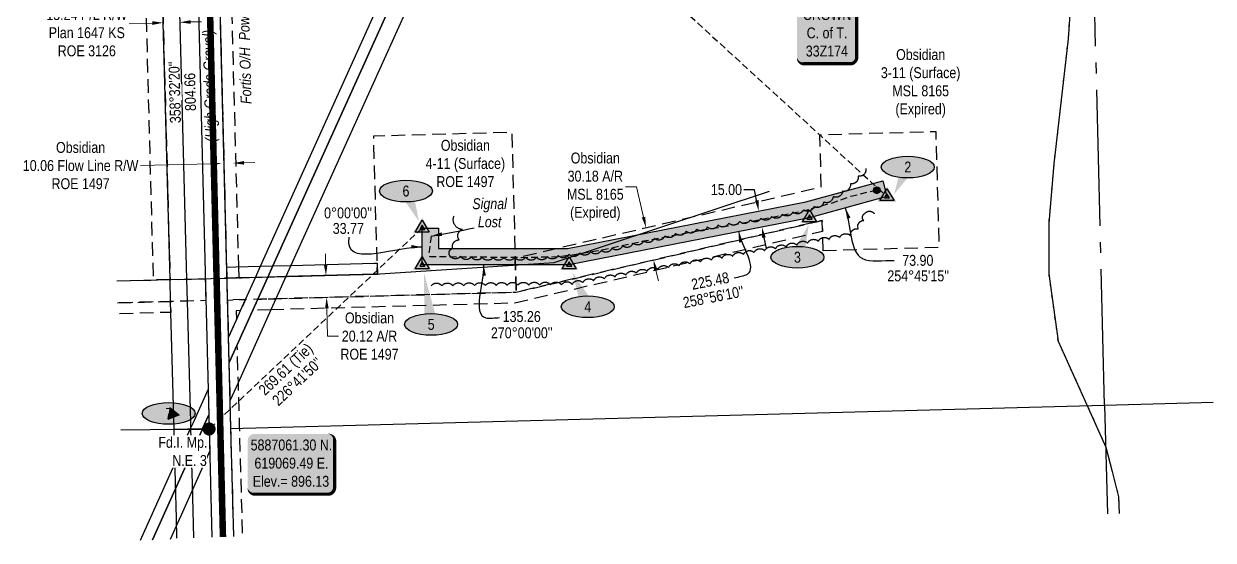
# Model space of a CAD drawing. Extents: x 618543 to 620518, y 5886072 to 5888135.
# Drawn here: x 618899 to 619994, y 5886959 to 5887434 of the extents above; entities that cross this region are included whole.
import ezdxf
from ezdxf.enums import TextEntityAlignment as Align

# ---------------------------------------------------------------- set-up
doc = ezdxf.new("R2010")
doc.units = 0
doc.header["$LTSCALE"] = 5
doc.header["$PDMODE"] = 34
doc.header["$PDSIZE"] = 0.03
for name, pattern in [('0', [1, 1, 0]), ('foc-ACCESSROAD', [3.75, 2.5, -1.25]), ('foc-FLOWLINE', [3.75, 2.5, -1.25]), ('foc-QUARTERLINE', [33, 25, -3, 2, -3]), ('foc-TIELINE', [1.875, 1.25, -0.625]), ('foc-WHEELTRACKS', [2, 0.4, -1.6]), ('UG_PIPE', [1.875, 1.25, -0.625])]:
    doc.linetypes.add(name, pattern=pattern)
doc.layers.get('Defpoints').update_dxf_attribs({"color": 9})
for name, color, linetype in [('AS-OWNER', 7, 'Continuous'), ('AS-PIPE-UG', 44, 'UG_PIPE'), ('AS-PIPE-UG-T', 44, 'Continuous'), ('AS-POWER', 104, 'foc-POWER'), ('AS-POWER-T', 104, 'Continuous'), ('AS-ROADS', 254, 'Continuous'), ('AS-SYMBOL', 7, 'Continuous'), ('C-FLOWLINE', 13, 'foc-FLOWLINE'), ('C-RW', 13, 'Continuous'), ('C-WS', 13, 'foc-ACCESSROAD'), ('DETAIL-T', 7, 'Continuous'), ('F-EZE', 190, 'foc-FLOWLINE'), ('F-RW', 190, 'Continuous'), ('L-BD', 7, 'Continuous'), ('L-MON', 1, 'Continuous'), ('L-SEC', 7, 'Continuous'), ('L-SECQ', 8, 'foc-QUARTERLINE'), ('L-TIE', 7, 'foc-TIELINE'), ('P-ELEVATION', 7, 'Continuous'), ('P-PROPOSED', 10, 'Continuous'), ('P-PROPOSED-H', 21, 'Continuous'), ('P-STATION', 7, 'Continuous'), ('P-TXT', 4, 'Continuous'), ('T-BUSH', 110, '0'), ('T-WATER-P3', 160, 'foc-WHEELTRACKS')]:
    doc.layers.add(name, color=color, linetype=linetype)
for name, color, linetype, lineweight in [('C-AR-T', 13, 'Continuous', 9), ('C-RW-T', 13, 'Continuous', 9), ('C-WS-T', 13, 'Continuous', 9), ('T-TEXT', 48, 'Continuous', 18)]:
    doc.layers.add(name, color=color, linetype=linetype, lineweight=lineweight)
doc.styles.add('80', font='ARIALN.TTF', dxfattribs={"height": 10})
doc.styles.add('80CG', font='ARIALN.TTF', dxfattribs={"height": 10})
doc.styles.add('80L', font='ARIALN.TTF', dxfattribs={"height": 10})
doc.styles.add('80LS', font='ARIALNI.TTF', dxfattribs={"height": 10})
doc.styles.add('foc-LtypeFont', font='ARIALN.TTF', dxfattribs={"height": 7.35})
doc.linetypes.add('foc-POWER', pattern='A,6,-1,["P",foc-LtypeFont,S=0.2,R=0,X=-0.625,Y=-0.75],-1.24,4', length=12.24)
doc.linetypes.add('foc-TOPO-flowdirection-NOLINE', pattern='A,0,[">",foc-LtypeFont,S=0.3,R=0,X=0,Y=-0.945],-20,[">",foc-LtypeFont,S=0.3,R=0,X=0,Y=-0.945],0', length=20)
doc.dimstyles.new('Compass 5 000', dxfattribs={"dimscale": 5, "dimtxt": 9, "dimasz": 2, "dimexe": 0.2, "dimexo": 0.0625, "dimgap": 0.5, "dimtad": 0, "dimtih": 1, "dimtoh": 1, "dimzin": 0, "dimdsep": 46, "dimtxsty": '80CG', "dimcen": 0.1, "dimse1": 1, "dimse2": 1, "dimclrd": 256, "dimclrt": 256, "dimaunit": 1, "dimadec": 4, "dimazin": 0, "dimtfac": 0.06, "dimtofl": 0, "dimtmove": 0, "dimatfit": 1, "dimfxl": 0.2, "dimtolj": 1, "dimtzin": 0, "dimlwd": -1, "dimarcsym": 0})

# ---------------------------------------------------------------- blocks, each defined once
blk = doc.blocks.new('*D435')
at = {"layer": 'C-AR-T', "transparency": 16777216}
for p, q in [((619462.8, 5887284), (619452.8, 5887284)), ((619469.3, 5887256.1), (619462.8, 5887284)), ((619480.7, 5887207.2), (619483, 5887197.5))]:
    blk.add_line(p, q, dxfattribs=at)
for points in [[(619470.9, 5887256.5), (619467.7, 5887255.8), (619471.6, 5887246.4)], [(619482.3, 5887207.6), (619479.1, 5887206.9), (619478.4, 5887217)]]:
    blk.add_solid(points, dxfattribs=at)
at = {"layer": 'Defpoints', "color": 0, "transparency": 16777216}
for p in [(619573.8, 5887270.2), (619471.6, 5887246.4), (619580.6, 5887240.7)]:
    blk.add_point(p, dxfattribs=at)
at = {"layer": 'C-AR-T', "transparency": 16777216, "insert": (619424.9, 5887284), "char_height": 10, "attachment_point": 5, "style": '80CG'}
blk.add_mtext('\\A1;Obsidian\\P30.18 A/R\\PMSL 8165\\P(Expired)', dxfattribs=at)
blk = doc.blocks.new('*D436')
at = {"layer": 'C-RW-T', "transparency": 16777216}
for p, q in [((619017.2, 5887434.6), (618996, 5887434)), ((619052.4, 5887435.6), (619062.4, 5887435.8))]:
    blk.add_line(p, q, dxfattribs=at)
for points in [[(619017.2, 5887436.3), (619017.3, 5887432.9), (619027.2, 5887434.9)], [(619052.4, 5887437.2), (619052.5, 5887433.9), (619042.4, 5887435.3)]]:
    blk.add_solid(points, dxfattribs=at)
at = {"layer": 'Defpoints', "color": 0, "transparency": 16777216}
for p in [(619042.4, 5887435.3), (619029.5, 5887347.9), (619044.8, 5887348.3)]:
    blk.add_point(p, dxfattribs=at)
at = {"layer": 'C-RW-T', "transparency": 16777216, "insert": (618956.9, 5887434), "char_height": 10, "attachment_point": 5, "style": '80CG'}
blk.add_mtext('\\A1;Obsidian\\P15.24 P/L R/W\\PPlan 1647 KS\\PROE 3126', dxfattribs=at)
blk = doc.blocks.new('*U446')
h = blk.add_hatch(color=255)
edge = h.paths.add_edge_path()
edge.add_line((-21.5, -28.5), (21.5, -28.5))
edge.add_arc((21.5, -22.5), 6, 270, 360)
edge.add_line((27.5, -22.5), (27.5, 21))
edge.add_arc((21.5, 21), 6, 0, 90)
edge.add_line((21.5, 27), (-21.5, 27))
edge.add_arc((-21.5, 21), 6, 90, 180)
edge.add_line((-27.5, 21), (-27.5, -22.5))
edge.add_arc((-21.5, -22.5), 6, 180, 270)
at = {"color": 14, "flags": 128}
blk.add_lwpolyline([(-21.5, -28.5, 3, 3, 0), (21.5, -28.5, 3, 3, 0.414214), (27.5, -22.5, 3, 3, 0), (27.5, 21, 3, 0, 0.414214), (21.5, 27, 0, 0, 0), (-21.5, 27, 0, 0, 0.414214), (-27.5, 21, 0, 0, 0), (-27.5, -22.5, 0, 3, 0.414214)], format="xyseb", close=True, dxfattribs=at)
at = {"color": 14, "style": '80'}
blk.add_attdef('ENTER_TEXT_001', (-26.8, -4.9), '', height=10, dxfattribs=at)
blk = doc.blocks.new('*D447')
at = {"layer": 'C-AR-T', "transparency": 16777216}
for p, q in [((619176.7, 5887212.5), (619176.5, 5887222.5)), ((619177.8, 5887172.3), (619178.5, 5887146.7)), ((619178.5, 5887146.7), (619188.5, 5887146.7))]:
    blk.add_line(p, q, dxfattribs=at)
for points in [[(619178.4, 5887212.5), (619175.1, 5887212.5), (619177, 5887202.5)], [(619179.5, 5887172.4), (619176.2, 5887172.3), (619177.6, 5887182.3)]]:
    blk.add_solid(points, dxfattribs=at)
at = {"layer": 'Defpoints', "color": 0, "transparency": 16777216}
for p in [(619198.5, 5887203.1), (619177.6, 5887182.3), (619199.1, 5887182.9)]:
    blk.add_point(p, dxfattribs=at)
at = {"layer": 'C-AR-T', "transparency": 16777216, "insert": (619217.1, 5887146.7), "char_height": 10, "attachment_point": 5, "style": '80CG'}
blk.add_mtext('\\A1;Obsidian\\P20.12 A/R\\PROE 1497', dxfattribs=at)
blk = doc.blocks.new('*D448')
at = {"layer": 'C-AR-T', "transparency": 16777216}
for p, q in [((619071, 5887305.2), (619006.2, 5887303.5)), ((619101.6, 5887306.1), (619111.6, 5887306.3))]:
    blk.add_line(p, q, dxfattribs=at)
for points in [[(619070.9, 5887306.9), (619071, 5887303.6), (619081, 5887305.5)], [(619101.5, 5887307.7), (619101.6, 5887304.4), (619091.6, 5887305.8)]]:
    blk.add_solid(points, dxfattribs=at)
at = {"layer": 'Defpoints', "color": 0, "transparency": 16777216}
for p in [(619091.6, 5887305.8), (619092.4, 5887276.6), (619081.8, 5887276.3)]:
    blk.add_point(p, dxfattribs=at)
at = {"layer": 'C-AR-T', "transparency": 16777216, "insert": (618951.2, 5887303.5), "char_height": 10, "attachment_point": 5, "style": '80CG'}
blk.add_mtext('\\A1;Obsidian\\P10.06 Flow Line R/W\\PROE 1497', dxfattribs=at)
blk = doc.blocks.new('*U466')
h = blk.add_hatch(color=254)
edge = h.paths.add_edge_path()
edge.add_line((-34, -28.5), (34, -28.5))
edge.add_arc((34, -22.5), 6, 270, 360)
edge.add_line((40, -22.5), (40, 21))
edge.add_arc((34, 21), 6, 0, 90)
edge.add_line((34, 27), (-34, 27))
edge.add_arc((-34, 21), 6, 90, 180)
edge.add_line((-40, 21), (-40, -22.5))
edge.add_arc((-34, -22.5), 6, 180, 270)
at = {"color": 1, "flags": 128}
blk.add_lwpolyline([(-34, -28.5, 3, 3, 0), (34, -28.5, 3, 3, 0.414214), (40, -22.5, 3, 3, 0), (40, 21, 3, 0, 0.414214), (34, 27, 0, 0, 0), (-34, 27, 0, 0, 0.414214), (-40, 21, 0, 0, 0), (-40, -22.5, 0, 3, 0.414214)], format="xyseb", close=True, dxfattribs=at)
blk.add_lwpolyline([(-32.6, -22.4, 0, 10, 0), (0, 0, 5, 5, 0)], format="xyseb", dxfattribs=at)
at = {"color": 1, "style": '80'}
blk.add_attdef('ENTER_TEXT_001', (-36, -5), '', height=10, dxfattribs=at)
blk = doc.blocks.new('RISER')
h = blk.add_hatch(color=255)
h.dxf.hatch_style = 1
edge = h.paths.add_edge_path()
edge.add_arc((0, 0), 0.7, 0, 360)
blk.add_hatch(color=13).paths.add_polyline_path([(0.58, -0.15), (-0.58, -0.15, 0.774597)])
at = {"color": 13}
blk.add_line((-0.58, -0.15), (0.58, -0.15), dxfattribs=at)
blk.add_circle((0, 0), 0.6, dxfattribs=at)
blk = doc.blocks.new('TRIA')
blk.add_hatch(color=255).paths.add_polyline_path([(-0.04, 1.52), (-1.47, -0.87), (1.39, -0.87)])
blk = doc.blocks.new('Hybrid_EC')
at = {"color": 251}
for points in [[(-1.3, -0.74), (0, 1.42), (1.3, -0.74)], [(0.47, -0.26), (0, 0.53), (-0.47, -0.26)]]:
    blk.add_lwpolyline(points, close=True, dxfattribs=at)
at = {"layer": 'Defpoints'}
blk.add_circle((0, 0), 0.05, dxfattribs=at)
at = {"xscale": 1.2, "yscale": 1.2, "zscale": 1.2}
blk.add_blockref('TRIA', (0.05, 0.06), dxfattribs=at)
blk = doc.blocks.new('fdia')
at = {"color": 255, "const_width": 1}
blk.add_lwpolyline([(-0.5, 0, 1), (0.5, 0, 1)], format="xyb", close=True, dxfattribs=at)
blk = doc.blocks.new('Fdiaa')
blk.add_blockref('fdia', (0, 0))
blk = doc.blocks.new('fdib')
at = {"color": 1, "const_width": 1.6}
blk.add_lwpolyline([(-0.4, 0, 1), (0.4, 0, 1)], format="xyb", close=True, dxfattribs=at)
at = {"color": 1}
blk.add_circle((0, 0), 0.8, dxfattribs=at)
blk = doc.blocks.new('Fdibb')
blk.add_blockref('fdib', (0, 0))
blk = doc.blocks.new('fdicc')
for name in ['Fdibb', 'Fdiaa']:
    blk.add_blockref(name, (0, 0))
blk = doc.blocks.new('FDI')
blk.add_blockref('fdicc', (0, 0))
blk = doc.blocks.new('*U474')
at = {"layer": 'P-ELEVATION'}
h = blk.add_hatch(color=111, dxfattribs=at)
h.dxf.hatch_style = 1
edge = h.paths.add_edge_path()
edge.add_ellipse((0, 0), major_axis=(-24.4, 0), ratio=0.410256, start_angle=0, end_angle=360)
at = {"layer": 'P-ELEVATION', "color": 7, "flags": 128}
blk.add_lwpolyline([(0, 0, 12.5, 0, 0), (-12.6, -25.1, 0, 0, 0)], format="xyseb", dxfattribs=at)
at = {"layer": 'P-ELEVATION', "color": 7}
blk.add_ellipse((0, 0), major_axis=(-24.4, 0), ratio=0.410256, dxfattribs=at)
at = {"layer": 'P-ELEVATION', "style": '80'}
blk.add_attdef('ELEVATION', text='', height=10, dxfattribs=at).set_placement((0, 0), align=Align.MIDDLE_CENTER)
blk = doc.blocks.new('*U475')
at = {"layer": 'P-ELEVATION'}
h = blk.add_hatch(color=111, dxfattribs=at)
h.dxf.hatch_style = 1
edge = h.paths.add_edge_path()
edge.add_ellipse((0, 0), major_axis=(-24.4, 0), ratio=0.410256, start_angle=0, end_angle=360)
at = {"layer": 'P-ELEVATION', "color": 7, "flags": 128}
blk.add_lwpolyline([(0, 0, 12.5, 0, 0), (10.4, 30.1, 0, 0, 0)], format="xyseb", dxfattribs=at)
at = {"layer": 'P-ELEVATION', "color": 7}
blk.add_ellipse((0, 0), major_axis=(-24.4, 0), ratio=0.410256, dxfattribs=at)
at = {"layer": 'P-ELEVATION', "style": '80'}
blk.add_attdef('ELEVATION', text='', height=10, dxfattribs=at).set_placement((0, 0), align=Align.MIDDLE_CENTER)
blk = doc.blocks.new('*U476')
at = {"layer": 'P-ELEVATION'}
h = blk.add_hatch(color=111, dxfattribs=at)
h.dxf.hatch_style = 1
edge = h.paths.add_edge_path()
edge.add_ellipse((0, 0), major_axis=(-24.4, 0), ratio=0.410256, start_angle=0, end_angle=360)
at = {"layer": 'P-ELEVATION', "color": 7, "flags": 128}
blk.add_lwpolyline([(0, 0, 12.5, 0, 0), (-14.1, 31.7, 0, 0, 0)], format="xyseb", dxfattribs=at)
at = {"layer": 'P-ELEVATION', "color": 7}
blk.add_ellipse((0, 0), major_axis=(-24.4, 0), ratio=0.410256, dxfattribs=at)
at = {"layer": 'P-ELEVATION', "style": '80'}
blk.add_attdef('ELEVATION', text='', height=10, dxfattribs=at).set_placement((0, 0), align=Align.MIDDLE_CENTER)
blk = doc.blocks.new('*U477')
at = {"layer": 'P-ELEVATION'}
h = blk.add_hatch(color=111, dxfattribs=at)
h.dxf.hatch_style = 1
edge = h.paths.add_edge_path()
edge.add_ellipse((0, 0), major_axis=(-24.4, 0), ratio=0.410256, start_angle=0, end_angle=360)
at = {"layer": 'P-ELEVATION', "color": 7, "flags": 128}
blk.add_lwpolyline([(0, 0, 12.5, 0, 0), (-6.6, 47.5, 0, 0, 0)], format="xyseb", dxfattribs=at)
at = {"layer": 'P-ELEVATION', "color": 7}
blk.add_ellipse((0, 0), major_axis=(-24.4, 0), ratio=0.410256, dxfattribs=at)
at = {"layer": 'P-ELEVATION', "style": '80'}
blk.add_attdef('ELEVATION', text='', height=10, dxfattribs=at).set_placement((0, 0), align=Align.MIDDLE_CENTER)
blk = doc.blocks.new('*U478')
at = {"layer": 'P-ELEVATION'}
h = blk.add_hatch(color=111, dxfattribs=at)
h.dxf.hatch_style = 1
edge = h.paths.add_edge_path()
edge.add_ellipse((0, 0), major_axis=(-24.4, 0), ratio=0.410256, start_angle=0, end_angle=360)
at = {"layer": 'P-ELEVATION', "color": 7, "flags": 128}
blk.add_lwpolyline([(0, 0, 12.5, 0, 0), (12.1, -28.2, 0, 0, 0)], format="xyseb", dxfattribs=at)
at = {"layer": 'P-ELEVATION', "color": 7}
blk.add_ellipse((0, 0), major_axis=(-24.4, 0), ratio=0.410256, dxfattribs=at)
at = {"layer": 'P-ELEVATION', "style": '80'}
blk.add_attdef('ELEVATION', text='', height=10, dxfattribs=at).set_placement((0, 0), align=Align.MIDDLE_CENTER)
blk = doc.blocks.new('*U479')
at = {"layer": 'P-ELEVATION'}
h = blk.add_hatch(color=111, dxfattribs=at)
h.dxf.hatch_style = 1
edge = h.paths.add_edge_path()
edge.add_ellipse((0, 0), major_axis=(-24.4, 0), ratio=0.410256, start_angle=0, end_angle=360)
at = {"layer": 'P-ELEVATION', "color": 7, "flags": 128}
blk.add_lwpolyline([(0, 0, 12.5, 0, 0), (10.6, -1.6, 0, 0, 0)], format="xyseb", dxfattribs=at)
at = {"layer": 'P-ELEVATION', "color": 7}
blk.add_ellipse((0, 0), major_axis=(-24.4, 0), ratio=0.410256, dxfattribs=at)
at = {"layer": 'P-ELEVATION', "style": '80'}
blk.add_attdef('ELEVATION', text='', height=10, dxfattribs=at).set_placement((0, 0), align=Align.MIDDLE_CENTER)
blk = doc.blocks.new('*D480')
at = {"layer": 'Defpoints', "color": 0, "transparency": 16777216}
for p in [(619574.2, 5887261.6), (619575.3, 5887261.8), (619577.1, 5887246.9)]:
    blk.add_point(p, dxfattribs=at)
at = {"layer": 'P-TXT', "transparency": 16777216}
for p, q in [((619571.5, 5887281.4), (619561.5, 5887281.4)), ((619573.4, 5887271.6), (619571.5, 5887281.4)), ((619580.1, 5887237.3), (619582.1, 5887227.4))]:
    blk.add_line(p, q, dxfattribs=at)
for points in [[(619575.1, 5887271.9), (619571.8, 5887271.3), (619575.3, 5887261.8)], [(619581.8, 5887237.6), (619578.5, 5887236.9), (619578.2, 5887247.1)]]:
    blk.add_solid(points, dxfattribs=at)
at = {"layer": 'P-TXT', "transparency": 16777216, "insert": (619545.6, 5887281.4), "char_height": 10, "attachment_point": 5, "style": '80CG'}
blk.add_mtext('\\A1;15.00', dxfattribs=at)

msp = doc.modelspace()

# ---------------------------------------------------------------- hatches: boundary and pattern name
at = {"layer": 'P-PROPOSED-H'}
h = msp.add_hatch(color=256, dxfattribs=at)
h.dxf.hatch_style = 1
h.paths.add_polyline_path([(619693.327, 5887275.072), (619622.054, 5887255.647), (619400.84, 5887212.39), (619265.623, 5887212.39), (619265.623, 5887246.145), (619280.618, 5887246.145), (619280.618, 5887227.384), (619399.387, 5887227.384), (619618.639, 5887270.258), (619689.385, 5887289.539)])

# ---------------------------------------------------------------- linework, layer by layer
at = {"layer": 'AS-PIPE-UG', "flags": 128}
msp.add_lwpolyline([(619273.831, 5887238.648), (619273.541, 5887236.338), (619272.74, 5887230.493), (619272.283, 5887226.852), (619271.874, 5887224.394), (619271.419, 5887221.745), (619271.788, 5887220.544), (619272.702, 5887220.03), (619274.373, 5887219.805), (619285.134, 5887219.896), (619303.875, 5887219.715), (619357.104, 5887219.152), (619392.483, 5887219.875), (619427.653, 5887225.41), (619468.234, 5887233.965), (619501.23, 5887240.243), (619523.958, 5887244.432), (619549.474, 5887248.394), (619591.056, 5887256.876), (619614.701, 5887261.392), (619630.405, 5887265.985), (619643.299, 5887269.43), (619660.225, 5887275.395), (619679.079, 5887280.107), (619683.979, 5887280.875)], dxfattribs=at)
at = {"layer": 'AS-POWER', "flags": 128}
for points in [[(619092.134, 5886962.324), (619089.595, 5887061.814), (619069.076, 5887865.905), (619066.576, 5887966.73)], [(618984.673, 5887197.431), (619083.695, 5887199.955), (619222.024, 5887203.737), (619387.14, 5887214.359), (619585.346, 5887279.983)]]:
    msp.add_lwpolyline(points, dxfattribs=at)
at = {"layer": 'AS-ROADS', "const_width": 5.998, "flags": 128}
msp.add_lwpolyline([(619082.226, 5886962.066), (619057.447, 5887966.493)], dxfattribs=at)
at = {"layer": 'C-FLOWLINE', "flags": 128}
msp.add_lwpolyline([(619033.523, 5887198.663), (619018.28, 5887198.263), (619008.155, 5887576.971), (619023.003, 5887592.827), (619033.523, 5887198.663)], close=True, dxfattribs=at)
at = {"layer": 'C-RW', "flags": 128}
for points in [[(619052.295, 5887067.692), (619052.472, 5887061.096), (619049.636, 5887061.062), (619037.206, 5887060.912), (619034.329, 5887168.551), (619034.061, 5887178.551), (619033.523, 5887198.663), (619023.003, 5887592.827), (619037.799, 5887608.628), (619048.775, 5887199.054), (619049.313, 5887178.94), (619052.295, 5887067.692)], [(619094.411, 5887200.247), (619083.695, 5887199.955), (619086.068, 5887200.019), (619085.812, 5887210.082), (619094.143, 5887210.309), (619116.871, 5887210.931), (619128.131, 5887211.238), (619144.831, 5887211.695), (619221.748, 5887213.799), (619224.125, 5887213.864), (619224.4, 5887203.802), (619222.024, 5887203.737), (619140.227, 5887201.5), (619139.871, 5887201.49), (619123.526, 5887201.044), (619112.27, 5887200.736), (619094.411, 5887200.247)]]:
    msp.add_lwpolyline(points, close=True, dxfattribs=at)
msp.add_lwpolyline([(619039.877, 5886960.964), (619039.393, 5886979.057), (619038.497, 5887012.61), (619037.878, 5887035.711), (619037.206, 5887060.912), (619049.636, 5887061.062), (619052.472, 5887061.096), (619052.915, 5887044.586), (619053.336, 5887028.856), (619053.83, 5887011.226), (619055.115, 5886961.361)], dxfattribs=at)
at = {"layer": 'C-WS', "flags": 128}
for points in [[(619096.519, 5887210.374), (619096.787, 5887200.312), (619114.646, 5887200.801), (619125.902, 5887201.109), (619142.247, 5887201.555), (619142.603, 5887201.565), (619224.4, 5887203.802), (619224.125, 5887213.864), (619220.931, 5887330.886), (619348.059, 5887334.355), (619351.211, 5887217.91), (619351.529, 5887207.229), (619352.078, 5887187.108), (619133.377, 5887181.137), (619116.676, 5887180.682), (619105.427, 5887180.375), (619086.583, 5887179.861), (619086.068, 5887200.019), (619075.617, 5887611.65), (619074.637, 5887647.967), (619084.54, 5887658.542), (619084.614, 5887655.754), (619084.882, 5887645.752), (619085.787, 5887611.854), (619086.194, 5887596.621), (619096.519, 5887210.374)], [(619634.55, 5887225.233), (619634.053, 5887242.906), (619633.766, 5887253.112), (619352.078, 5887187.108), (619351.194, 5887218.539), (619632.901, 5887283.914), (619631.551, 5887331.932), (619738.25, 5887334.931), (619741.249, 5887228.232), (619634.55, 5887225.233)]]:
    msp.add_lwpolyline(points, close=True, dxfattribs=at)
msp.add_lwpolyline([(618984.674, 5887197.414), (619018.28, 5887198.263), (619033.523, 5887198.663), (619048.775, 5887199.054), (619065.962, 5887199.503), (619066.476, 5887179.378), (619049.313, 5887178.94), (619034.061, 5887178.551), (618985.211, 5887177.311)], dxfattribs=at)
at = {"layer": 'F-EZE', "flags": 128}
for points in [[(619126.425, 5887170.939), (619109.722, 5887170.483), (619114.3, 5887180.617), (619131.001, 5887181.072), (619349.702, 5887187.043), (619352.078, 5887187.108), (619633.766, 5887253.112), (619634.053, 5887242.906), (619350.984, 5887177.068), (619126.425, 5887170.939)], [(619098.474, 5887170.177), (619094.464, 5887170.068), (619094.675, 5887161.752), (619087.453, 5887145.754), (619086.583, 5887179.861), (619103.051, 5887180.31), (619098.474, 5887170.177)]]:
    msp.add_lwpolyline(points, close=True, dxfattribs=at)
for points in [[(618985.211, 5887177.311), (619034.061, 5887178.552), (619034.329, 5887168.551), (618985.478, 5887167.31)], [(619092.134, 5886962.324), (619089.595, 5887061.814), (619088.929, 5887087.913), (619088.047, 5887122.494), (619095.097, 5887138.103), (619096.076, 5887103.736), (619097.236, 5887062.968), (619100.095, 5886962.532)]]:
    msp.add_lwpolyline(points, dxfattribs=at)
at = {"layer": 'F-RW'}
for points in [[(619288.109, 5887565.628), (619248.602, 5887477.975), (619128.131, 5887211.238), (619123.526, 5887201.044), (619114.3, 5887180.617), (619109.722, 5887170.483), (619095.097, 5887138.102), (619088.047, 5887122.494), (619087.453, 5887145.754), (619094.675, 5887161.752), (619098.474, 5887170.177), (619103.051, 5887180.31), (619112.27, 5887200.736), (619116.871, 5887210.931), (619227.234, 5887455.44), (619254.794, 5887516.525), (619276.949, 5887565.628)], [(619261.229, 5887469.462), (619144.831, 5887211.695), (619140.227, 5887201.5), (619131.001, 5887181.072), (619126.425, 5887170.939), (619096.076, 5887103.736), (619088.929, 5887087.913), (619088.047, 5887122.494), (619095.097, 5887138.102), (619109.722, 5887170.483), (619114.3, 5887180.617), (619123.526, 5887201.044), (619128.131, 5887211.238), (619248.602, 5887477.975)], [(619017.422, 5886959.374), (619040.95, 5887011.69), (619055.341, 5887043.677), (619062.975, 5887060.652), (619063.197, 5887061.145), (619069.146, 5887074.373), (619069.489, 5887061.301), (619070.083, 5887041.134), (619056.284, 5887010.318), (619043.644, 5886982.09), (619041.874, 5886978.137), (619033.668, 5886959.811)], [(619006.259, 5886959.074), (619040.312, 5887034.79), (619052.139, 5887061.092), (619054.862, 5887061.125), (619063.197, 5887061.145), (619062.975, 5887060.652), (619055.341, 5887043.677), (619040.95, 5887011.69), (619017.422, 5886959.374)]]:
    msp.add_lwpolyline(points, dxfattribs=at)
msp.add_lwpolyline([(619069.146, 5887074.373), (619063.197, 5887061.145), (619054.862, 5887061.125), (619052.139, 5887061.092), (619054.702, 5887066.784), (619068.538, 5887097.537), (619069.146, 5887074.373)], close=True, dxfattribs=at)
at = {"layer": 'L-SEC'}
for p, q in [((619048.969, 5887865.407), (619069.489, 5887061.301)), ((619089.595, 5887061.814), (619069.076, 5887865.905)), ((619089.595, 5887061.814), (619893.621, 5887083.319)), ((619893.621, 5887083.319), (619993.601, 5887085.873)), ((619069.489, 5887061.301), (618988.337, 5887060.324)), ((619069.489, 5887061.301), (619072.028, 5886961.801)), ((619092.134, 5886962.324), (619089.595, 5887061.814))]:
    msp.add_line(p, q, dxfattribs=at)
at = {"layer": 'L-SECQ'}
for q in [(619874.718, 5887843.224), (619896.459, 5886983.263)]:
    msp.add_line((619893.621, 5887083.319), q, dxfattribs=at)
at = {"layer": 'L-TIE'}
for p, q in [((619048.969, 5887865.407), (619693.327, 5887275.072)), ((619265.623, 5887246.145), (619069.489, 5887061.301))]:
    msp.add_line(p, q, dxfattribs=at)
at = {"layer": 'P-PROPOSED', "flags": 128}
msp.add_lwpolyline([(619693.327, 5887275.072), (619622.054, 5887255.647), (619400.84, 5887212.39), (619265.623, 5887212.39), (619265.623, 5887246.145), (619280.618, 5887246.145), (619280.618, 5887227.384), (619399.387, 5887227.384), (619618.639, 5887270.258), (619689.385, 5887289.539)], close=True, dxfattribs=at)
at = {"layer": 'T-BUSH', "flags": 128}
for points in [[(619673.934, 5887300.866, -0.52056705), (619666.821, 5887293.841, -0.52056705), (619659.709, 5887286.817, -0.52056705), (619652.487, 5887279.936, -0.52056705), (619643.817, 5887274.96, -0.52056705), (619635.148, 5887269.984, -0.52056705), (619626.095, 5887265.849, -0.52056705), (619616.576, 5887262.846, -0.52056705), (619606.767, 5887260.921, -0.52056705), (619596.998, 5887258.812, -0.52056705), (619587.238, 5887256.681, -0.52056705), (619577.355, 5887255.184, -0.52056705), (619567.471, 5887253.686, -0.52056705), (619557.587, 5887252.189, -0.52056705), (619547.709, 5887250.661, -0.52056705), (619537.872, 5887248.88, -0.52056705), (619528.036, 5887247.099, -0.52056705), (619518.218, 5887245.222, -0.52056705), (619508.432, 5887243.183, -0.52056705), (619498.656, 5887241.097, -0.52056705), (619488.913, 5887238.859, -0.52056705), (619479.17, 5887236.621, -0.52056705), (619469.429, 5887234.379, -0.52056705), (619459.691, 5887232.117, -0.52056705), (619449.954, 5887229.856, -0.52056705), (619440.217, 5887227.594, -0.52056705), (619430.438, 5887225.57, -0.52056705), (619420.513, 5887224.38, -0.52056705), (619410.587, 5887223.189, -0.52056705), (619400.662, 5887221.998, -0.52056705), (619390.732, 5887220.849, -0.52056705), (619380.787, 5887219.839, -0.52056705), (619370.821, 5887219.212, -0.52056705), (619360.825, 5887219.156, -0.52056705), (619350.829, 5887219.11, -0.52056705), (619340.832, 5887219.081, -0.52056705), (619330.836, 5887219.052, -0.52056705), (619320.84, 5887219.163, -0.52056705), (619310.853, 5887219.502, -0.52056705), (619300.878, 5887220.155, -0.52056705), (619290.903, 5887220.808, -0.52056705), (619293.764, 5887227.336, -0.52056705), (619299.602, 5887235.22, -0.52056705), (619302.633, 5887244.745, -0.52056705), (619294.894, 5887257.227, -0.52056705)], [(619273.746, 5887192.821, -0.52056705), (619283.742, 5887192.91, -0.52056705), (619293.738, 5887192.999, -0.52056705), (619303.734, 5887193.088, -0.52056705), (619313.73, 5887193.177, -0.52056705), (619323.726, 5887193.266, -0.52056705), (619333.722, 5887193.355, -0.52056705), (619343.718, 5887193.444, -0.52056705), (619353.714, 5887193.533, -0.52056705), (619363.71, 5887193.622, -0.52056705), (619373.706, 5887193.711, -0.52056705), (619383.702, 5887193.8, -0.52056705), (619393.698, 5887193.889, -0.52056705), (619403.669, 5887194.256, -0.52056705), (619413.515, 5887195.982, -0.52056705), (619423.361, 5887197.707, -0.52056705), (619433.208, 5887199.433, -0.52056705), (619443.054, 5887201.158, -0.52056705), (619452.901, 5887202.884, -0.52056705), (619462.747, 5887204.609, -0.52056705), (619472.593, 5887206.334, -0.52056705), (619482.44, 5887208.06, -0.52056705), (619492.286, 5887209.785, -0.52056705), (619502.133, 5887211.511, -0.52056705), (619511.979, 5887213.236, -0.52056705), (619521.825, 5887214.962, -0.52056705), (619531.672, 5887216.687, -0.52056705), (619541.518, 5887218.412, -0.52056705), (619551.365, 5887220.138, -0.52056705), (619561.211, 5887221.863, -0.52056705), (619571.057, 5887223.589, -0.52056705), (619580.904, 5887225.314, -0.52056705), (619590.75, 5887227.039, -0.52056705), (619600.597, 5887228.765, -0.52056705), (619610.443, 5887230.49, -0.52056705), (619620.289, 5887232.216, -0.52056705), (619630.136, 5887233.941, -0.52056705), (619639.982, 5887235.667, -0.52056705), (619649.828, 5887237.392, -0.52056705), (619659.675, 5887239.117, -0.52056705), (619666.937, 5887245.285, -0.52056705), (619671.906, 5887253.194, -0.52056705), (619672.765, 5887259.258, -0.52056705), (619681.68, 5887259.32, -0.52056705)]]:
    msp.add_lwpolyline(points, format="xyb", dxfattribs=at)
at = {"layer": 'T-WATER-P3', "flags": 128}
msp.add_lwpolyline([(619824.026, 5887765.887), (619827.044, 5887745.031), (619833.771, 5887713.041), (619841.426, 5887688.469), (619856.645, 5887652.482), (619865.552, 5887623.923), (619868.15, 5887614.279), (619867.039, 5887523.623), (619859.976, 5887420.011), (619846.937, 5887305.119), (619842.163, 5887250.727), (619842.163, 5887203.969), (619850.756, 5887141.944), (619878.659, 5887080.68), (619894.859, 5887044.537), (619900.51, 5887022.325), (619906.554, 5886998.821), (619907.067, 5886983.539)], dxfattribs=at)
at = {"layer": 'T-WATER-P3', "linetype": 'foc-TOPO-flowdirection-NOLINE', "flags": 128}
msp.add_lwpolyline([(619824.026, 5887765.887), (619827.044, 5887745.031), (619833.771, 5887713.041), (619841.426, 5887688.469), (619856.645, 5887652.482), (619865.552, 5887623.923), (619868.15, 5887614.279), (619867.039, 5887523.623), (619859.976, 5887420.011), (619846.937, 5887305.119), (619842.163, 5887250.727), (619842.163, 5887203.969), (619850.756, 5887141.944), (619878.659, 5887080.68), (619894.859, 5887044.537), (619900.51, 5887022.325), (619906.554, 5886998.821), (619907.067, 5886983.539)], dxfattribs=at)

# ---------------------------------------------------------------- block references
at = {"layer": 'AS-OWNER'}
ref = msp.add_blockref('*U446', (619638.004, 5887425.649), dxfattribs=at)
ref.add_attrib('ENTER_TEXT_001', 'CROWN', (619615.944, 5887437.422), dxfattribs={"layer": '0', "color": 14, "height": 10, "style": '80'})
ref.add_attrib('ENTER_TEXT_002', 'C. of T.', (619619.439, 5887420.578), dxfattribs={"layer": '0', "color": 14, "height": 10, "style": '80'})
ref.add_attrib('ENTER_TEXT_003', '33Z174', (619618.631, 5887403.87), dxfattribs={"layer": '0', "color": 14, "height": 10, "style": '80'})
at = {"layer": 'AS-SYMBOL', "xscale": 4.999999999999992, "yscale": 4.999999999999992, "zscale": 4.999999999999992}
msp.add_blockref('RISER', (619683.976, 5887280.872), dxfattribs=at)
at = {"layer": 'DETAIL-T'}
ref = msp.add_blockref('*U466', (619144.991, 5887029.871), dxfattribs=dict(at, xscale=0.99964253, yscale=0.99964253, zscale=0.99964253))
ref.add_attrib('ENTER_TEXT_001', '5887061.30 N.', (619107.685, 5887041.639), dxfattribs={"layer": '0', "color": 1, "height": 9.99643, "style": '80'})
ref.add_attrib('ENTER_TEXT_002', '619069.49 E.', (619111.207, 5887024.937), dxfattribs={"layer": '0', "color": 1, "height": 9.99643, "style": '80'})
ref.add_attrib('ENTER_TEXT_003', 'Elev.= 896.13', (619109.629, 5887008.236), dxfattribs={"layer": '0', "color": 1, "height": 9.99643, "style": '80'})
at = {"layer": 'L-MON', "xscale": 4.999999999999995, "yscale": 4.999999999999995, "zscale": 4.999999999999995}
for p in [(619693.327, 5887275.072), (619265.623, 5887246.145), (619622.054, 5887255.647), (619265.623, 5887212.39), (619400.84, 5887212.39)]:
    msp.add_blockref('Hybrid_EC', p, dxfattribs=at)
at = {"layer": 'P-STATION', "xscale": 0.9991180589313353, "yscale": 0.9991180589313353, "zscale": 0.9991180589313353}
for name, p, values in [('*U474', (619712.517, 5887302.206), {'ELEVATION': '2'}), ('*U478', (619250.648, 5887280.144), {'ELEVATION': '6'}), ('*U475', (619610.947, 5887219.273), {'ELEVATION': '3'}), ('*U477', (619273.823, 5887157.5), {'ELEVATION': '5'}), ('*U476', (619417.987, 5887173.743), {'ELEVATION': '4'}), ('*U479', (619032.289, 5887075.655), {'ELEVATION': '7'})]:
    msp.add_blockref(name, p, dxfattribs=at).add_auto_attribs(values)

# ---------------------------------------------------------------- texts
at = {"layer": 'AS-PIPE-UG-T', "insert": (619327.635, 5887260.069), "char_height": 10, "width": 31.10955, "attachment_point": 5, "style": '80CG'}
msp.add_mtext('\\A1;{\\fArial Narrow|b0|i1|c0|p34;Signal Lost}', dxfattribs=at)
at = {"layer": 'AS-POWER-T', "insert": (619098.537, 5887359.675), "char_height": 9.99223, "attachment_point": 1, "rotation": 91.461944, "style": '80L'}
msp.add_mtext_dynamic_manual_height_columns('\\pi0.34668;{\\fArial Narrow|b0|i1|c0|p34;Fortis O/H  Power Line}', width=115.63809, gutter_width=49.979, heights=[0], dxfattribs=at)
at = {"layer": 'C-WS-T', "char_height": 10, "width": 78.99495, "attachment_point": 5, "style": '80CG'}
for s, insert in [('\\A1;Obsidian\\P3-11 (Surface)\\PMSL 8165\\P(Expired)', (619724.358, 5887379.146)), ('\\A1;Obsidian\\P4-11 (Surface)\\PROE 1497', (619305.334, 5887305.42))]:
    msp.add_mtext(s, dxfattribs=dict(at, insert=insert))
at = {"layer": 'L-BD', "style": '80L'}
for s, height, p in [("0°00'00''", 9.9964, (619197.315, 5887260.017)), ('33.77', 9.9964, (619197.621, 5887245.775)), ('73.90', 9.9964, (619721.728, 5887216.403)), ("254°45'15''", 9.99643, (619722.088, 5887202.163)), ('135.26', 9.9964, (619357.189, 5887164.747)), ("270°00'00''", 9.99643, (619357.189, 5887149.753))]:
    msp.add_text(s, height=height, dxfattribs=at).set_placement(p, align=Align.MIDDLE)
for s, height, rotation, p in [('225.48', 9.9964, 11.0643, (619530.683, 5887197.492)), ("258°56'10''", 9.99643, 11.0643, (619533.561, 5887182.776)), ('269.61 (Tie)', 9.99643, 43.3026, (619140.757, 5887115.417)), ("226°41'50''", 9.99643, 43.3026, (619150.527, 5887105.051))]:
    msp.add_text(s, height=height, rotation=rotation, dxfattribs=at).set_placement(p, align=Align.MIDDLE)
at = {"layer": 'T-TEXT', "style": '80LS'}
msp.add_text('(High Grade Gravel)', height=9.99643, rotation=91.461815, dxfattribs=at).set_placement((619069.717, 5887376.865), align=Align.MIDDLE_CENTER)

# ---------------------------------------------------------------- dimensions: what is measured, and where the dimension line sits
at = {"layer": 'C-AR-T'}
for base, p1, p2, angle, text, picture, middle in [((619091.59, 5887305.793), (619081.757, 5887276.27), (619092.372, 5887276.554), 1.53113, 'Obsidian\\P10.06 Flow Line R/W\\PROE 1497', '*D448', (618951.2, 5887303.511)), ((619471.589, 5887246.396), (619580.597, 5887240.746), (619573.756, 5887270.158), 103.093236, 'Obsidian\\P30.18 A/R\\PMSL 8165\\P(Expired)', '*D435', (619424.886, 5887284.041)), ((619177.566, 5887182.344), (619198.515, 5887203.094), (619199.065, 5887182.931), 271.563846, 'Obsidian\\P20.12 A/R\\PROE 1497', '*D447', (619217.072, 5887146.704))]:
    dim = msp.add_linear_dim(base=base, p1=p1, p2=p2, angle=angle, text=text, dimstyle='Compass 5 000', dxfattribs=at)
    dim.commit()
    dim.dimension.update_dxf_attribs({"geometry": picture, "text_midpoint": middle, "dimtype": 161})
at = {"layer": 'C-RW-T'}
dim = msp.add_linear_dim(base=(619042.442, 5887435.285), p1=(619029.534, 5887347.886), p2=(619044.774, 5887348.294), angle=1.535426, text='Obsidian\\P15.24 P/L R/W\\PPlan 1647 KS\\PROE 3126', dimstyle='Compass 5 000', dxfattribs=at)
dim.commit()
dim.dimension.update_dxf_attribs({"geometry": '*D436', "text_midpoint": (618956.873, 5887434.039), "dimtype": 161})
at = {"layer": 'P-TXT'}
dim = msp.add_aligned_dim(p1=(619577.094, 5887246.856), p2=(619574.217, 5887261.572), distance=-1.142, text='15.00', dimstyle='Compass 5 000', dxfattribs=at)
dim.commit()
dim.dimension.update_dxf_attribs({"geometry": '*D480', "text_midpoint": (619545.561, 5887281.419)})

# ---------------------------------------------------------------- leaders
at = {"layer": 'AS-PIPE-UG-T', "path_type": 1}
msp.add_leader([(619273.831, 5887238.648), (619313.557, 5887246.176)], dimstyle='Compass 5 000', override={"dimgap": 0.5, "dimtad": 0}, dxfattribs=at)
at = {"layer": 'L-BD', "path_type": 1}
for points in [[(619654.98, 5887264.621), (619670.749, 5887218.022), (619700.085, 5887216.263)], [(619265.623, 5887228.38), (619198.178, 5887231.919), (619198.332, 5887237.613)], [(619556.793, 5887242.886), (619564.633, 5887203.523), (619552.846, 5887199.989)], [(619322.12, 5887212.39), (619324.144, 5887163.488), (619336.798, 5887163.741)]]:
    msp.add_leader(points, dimstyle='Compass 5 000', override={"dimgap": 0.5, "dimtad": 0}, dxfattribs=at)

# ---------------------------------------------------------------- next in the draw order: texts
at = {"layer": 'L-BD', "insert": (619052.08, 5887371.256), "char_height": 9.9964, "width": 11.09808, "attachment_point": 5, "rotation": 91.4618, "style": '80L', "bg_fill": 3, "box_fill_scale": 1.15, "bg_fill_color": 256, "bg_fill_true_color": 256, "bg_fill_transparency": 0}
msp.add_mtext('804.66', dxfattribs=at)
at = {"layer": 'L-MON', "insert": (619021.694, 5887054.032), "char_height": 9.98825, "attachment_point": 1, "style": '80L', "bg_fill": 3, "box_fill_scale": 1.15, "bg_fill_color": 256, "bg_fill_true_color": 256, "bg_fill_transparency": 0}
msp.add_mtext_dynamic_manual_height_columns('\\pi1.0764;Fd.I. Mp.\\P\\pi13.892;N.E. 3', width=44.29295, gutter_width=50, heights=[0], dxfattribs=at)

# ---------------------------------------------------------------- next in the draw order: block references
at = {"layer": 'L-MON', "xscale": 4.999999999999989, "yscale": 4.999999999999989, "zscale": 4.999999999999989}
msp.add_blockref('FDI', (619069.489, 5887061.301), dxfattribs=at)

# ---------------------------------------------------------------- next in the draw order: texts
at = {"layer": 'L-BD', "insert": (619037.839, 5887370.893), "char_height": 9.99643, "width": 11.65229, "attachment_point": 5, "rotation": 91.4618, "style": '80L', "bg_fill": 3, "box_fill_scale": 1.15, "bg_fill_color": 256, "bg_fill_true_color": 256, "bg_fill_transparency": 0}
msp.add_mtext("358°32'20''", dxfattribs=at)

doc.saveas('drawing.dxf')
